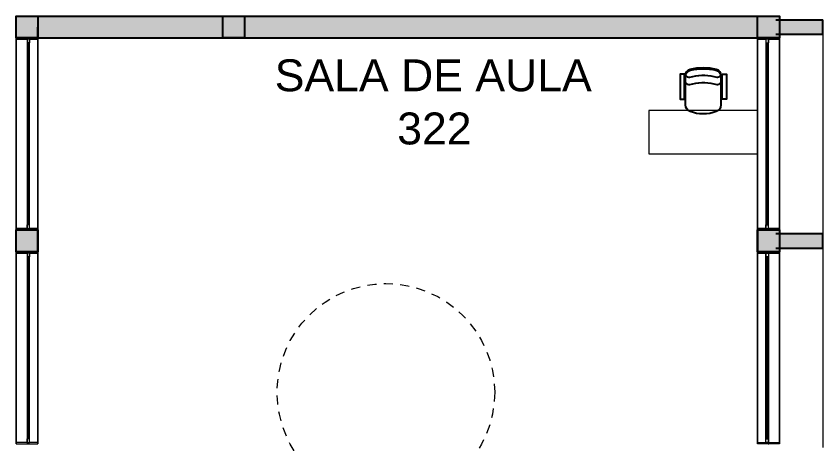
# Model space of a CAD drawing. Header units: metres. Extents: x 512 to 829, y -209 to 245.
# Drawn here: x 786.81 to 797.93, y -21.54 to -15.64 of the extents above; entities that cross this region are included whole.
import ezdxf

# ---------------------------------------------------------------- set-up
doc = ezdxf.new("R2010")
doc.units = ezdxf.units.M
doc.header["$LTSCALE"] = 0.508
doc.set_wipeout_variables(frame=1)
doc.header["$PDSIZE"] = -2
doc.linetypes.add('HIDDEN', pattern=[0.375, 0.25, -0.125])
for name, color, linetype, lineweight in [('AMB-NOVOS', 10, 'Continuous', 15), ('COVID-DISTANCIAMENTO', 253, 'HIDDEN', 5), ('None', 7, 'Continuous', 5), ('NãoImprimir', 7, 'Continuous', 5), ('Peitoris', 2, 'Continuous', 5), ('Telhado-Princ', 7, 'Continuous', 5)]:
    doc.layers.add(name, color=color, linetype=linetype, lineweight=lineweight)
doc.layers.add('ARQ-MOB', color=250, linetype='Continuous')
doc.layers.add('ARQ-MOB-CAD', color=250, linetype='Continuous')

# ---------------------------------------------------------------- blocks, each defined once
blk = doc.blocks.new('Grupo-3425')
at = {"color": 7, "linetype": 'Continuous', "lineweight": 5}
for points in [[(-1.325, 0.15), (-1.30595, 0.15), (-1.30595, -0.15), (-1.325, -0.15)], [(1.30595, 0.15), (1.325, 0.15), (1.325, -0.15), (1.30595, -0.15)]]:
    blk.add_wipeout(points, dxfattribs=at).dxf.layer = 'None'
at = {"layer": 'None', "color": 7, "linetype": 'Continuous', "lineweight": 5}
for points in [[(-1.325, 0.15), (-1.30595, 0.15), (-1.30595, -0.15), (-1.325, -0.15)], [(1.30595, 0.15), (1.325, 0.15), (1.325, -0.15), (1.30595, -0.15)]]:
    blk.add_lwpolyline(points, close=True, dxfattribs=at)
blk = doc.blocks.new('Grupo-3426')
at = {"layer": 'None', "color": 7}
blk.add_blockref('Grupo-3425', (0, 0), dxfattribs=at)
at = {"layer": 'None', "color": 7, "linetype": 'Continuous', "lineweight": 5}
for p, q in [((-1.325, 0.15), (-1.30595, 0.15)), ((-1.30595, 0.15), (-1.30595, -0.15)), ((1.325, 0.15), (1.30595, 0.15)), ((1.30595, 0.15), (1.30595, -0.15)), ((-1.325, -0.15), (-1.30595, -0.15)), ((1.325, -0.15), (1.30595, -0.15))]:
    blk.add_line(p, q, dxfattribs=at)
blk = doc.blocks.new('Grupo-3427')
at = {"layer": 'None', "color": 7, "linetype": 'Continuous', "lineweight": 5}
for p, q in [((-1.30595, 0.034925), (-1.30595, 0)), ((1.30595, 0.034925), (1.30595, 0))]:
    blk.add_line(p, q, dxfattribs=at)
blk = doc.blocks.new('Grupo-3428')
at = {"color": 7, "linetype": 'Continuous', "lineweight": 5}
for points in [[(-1.30595, 0.034925), (-1.25515, 0.034925), (-1.25515, 0), (-1.30595, 0)], [(1.25515, 0.034925), (1.30595, 0.034925), (1.30595, 0), (1.25515, 0)]]:
    blk.add_wipeout(points, dxfattribs=at).dxf.layer = 'None'
at = {"layer": 'None', "color": 7, "linetype": 'Continuous', "lineweight": 5}
for points in [[(-1.30595, 0.034925), (-1.25515, 0.034925), (-1.25515, 0), (-1.30595, 0)], [(1.25515, 0.034925), (1.30595, 0.034925), (1.30595, 0), (1.25515, 0)]]:
    blk.add_lwpolyline(points, close=True, dxfattribs=at)
blk = doc.blocks.new('Grupo-3429')
at = {"layer": 'None', "color": 7}
blk.add_blockref('Grupo-3427', (0, 0), dxfattribs=at)
at = {"color": 7, "linetype": 'Continuous', "lineweight": 5}
blk.add_wipeout([(-1.25515, 0.034925), (1.25515, 0.034925), (1.25515, 0), (-1.25515, 0)], dxfattribs=at).dxf.layer = 'None'
at = {"layer": 'None', "color": 7, "linetype": 'Continuous', "lineweight": 5}
blk.add_lwpolyline([(-1.25515, 0.034925), (1.25515, 0.034925), (1.25515, 0), (-1.25515, 0)], close=True, dxfattribs=at)
at = {"layer": 'None', "color": 7}
blk.add_blockref('Grupo-3428', (0, 0), dxfattribs=at)
at = {"layer": 'None', "color": 7, "linetype": 'Continuous', "lineweight": 5}
for p, q in [((-1.30595, 0.034925), (-1.25515, 0.034925)), ((-1.30595, 0), (-1.25515, 0)), ((-1.25515, 0.034925), (-1.25515, 0)), ((1.30595, 0.034925), (1.25515, 0.034925)), ((1.25515, 0.034925), (1.25515, 0)), ((1.30595, 0), (1.25515, 0))]:
    blk.add_line(p, q, dxfattribs=at)
blk = doc.blocks.new('Grupo-3430')
at = {"color": 7, "linetype": 'Continuous', "lineweight": 9}
blk.add_wipeout([(-1.255, 0.018), (1.255, 0.018), (1.255, 0.017), (-1.255, 0.017)], dxfattribs=at).dxf.layer = 'None'
blk = doc.blocks.new('Grupo-3431')
at = {"layer": 'None', "color": 7}
blk.add_blockref('Grupo-3430', (0, 0), dxfattribs=at)
at = {"layer": 'None', "color": 7, "linetype": 'Continuous', "lineweight": 25}
for p, q in [((-1.255, 0.018), (1.255, 0.018)), ((-1.255, 0.017), (1.255, 0.017))]:
    blk.add_line(p, q, dxfattribs=at)
blk = doc.blocks.new('Grupo-3432')
at = {"layer": 'None', "color": 7, "linetype": 'Continuous', "lineweight": 20}
for p, q in [((1.325, 0.15), (-1.325, 0.15)), ((1.325, -0.15), (-1.325, -0.15))]:
    blk.add_line(p, q, dxfattribs=at)
blk = doc.blocks.new('Window (2D)-300')
at = {"color": 7, "linetype": 'Continuous', "lineweight": 5}
blk.add_wipeout([(-1.325, 0.15), (1.325, 0.15), (1.325, -0.15), (-1.325, -0.15)], dxfattribs=at).dxf.layer = 'None'
at = {"layer": 'None', "color": 7}
blk.add_blockref('Grupo-3426', (0, 0), dxfattribs=at)
at = {"layer": 'None', "color": 7, "linetype": 'Continuous', "lineweight": 5}
for p, q in [((-1.325, 0.15), (1.325, 0.15)), ((-1.325, -0.15), (1.325, -0.15))]:
    blk.add_line(p, q, dxfattribs=at)
at = {"layer": 'NãoImprimir', "linetype": 'Continuous'}
for p in [(-1.325, 0), (1.325, 0)]:
    blk.add_point(p, dxfattribs=at)
at = {"layer": 'Peitoris'}
blk.add_blockref('Grupo-3429', (0, 0), dxfattribs=at)
blk.add_blockref('Grupo-3431', (0, 0), dxfattribs=at)
at = {"layer": 'Telhado-Princ'}
blk.add_blockref('Grupo-3432', (0, 0), dxfattribs=at)
blk = doc.blocks.new('Grupo-3441')
at = {"color": 7, "linetype": 'Continuous', "lineweight": 5}
for points in [[(-1.325, 0.15), (-1.30595, 0.15), (-1.30595, -0.15), (-1.325, -0.15)], [(1.30595, 0.15), (1.325, 0.15), (1.325, -0.15), (1.30595, -0.15)]]:
    blk.add_wipeout(points, dxfattribs=at).dxf.layer = 'None'
at = {"layer": 'None', "color": 7, "linetype": 'Continuous', "lineweight": 5}
for points in [[(-1.325, 0.15), (-1.30595, 0.15), (-1.30595, -0.15), (-1.325, -0.15)], [(1.30595, 0.15), (1.325, 0.15), (1.325, -0.15), (1.30595, -0.15)]]:
    blk.add_lwpolyline(points, close=True, dxfattribs=at)
blk = doc.blocks.new('Grupo-3442')
at = {"layer": 'None', "color": 7}
blk.add_blockref('Grupo-3441', (0, 0), dxfattribs=at)
at = {"layer": 'None', "color": 7, "linetype": 'Continuous', "lineweight": 5}
for p, q in [((-1.325, 0.15), (-1.30595, 0.15)), ((-1.30595, 0.15), (-1.30595, -0.15)), ((1.325, 0.15), (1.30595, 0.15)), ((1.30595, 0.15), (1.30595, -0.15)), ((-1.325, -0.15), (-1.30595, -0.15)), ((1.325, -0.15), (1.30595, -0.15))]:
    blk.add_line(p, q, dxfattribs=at)
blk = doc.blocks.new('Grupo-3443')
at = {"layer": 'None', "color": 7, "linetype": 'Continuous', "lineweight": 5}
for p, q in [((-1.30595, 0.034925), (-1.30595, 0)), ((1.30595, 0.034925), (1.30595, 0))]:
    blk.add_line(p, q, dxfattribs=at)
blk = doc.blocks.new('Grupo-3444')
at = {"color": 7, "linetype": 'Continuous', "lineweight": 5}
for points in [[(-1.30595, 0.034925), (-1.25515, 0.034925), (-1.25515, 0), (-1.30595, 0)], [(1.25515, 0.034925), (1.30595, 0.034925), (1.30595, 0), (1.25515, 0)]]:
    blk.add_wipeout(points, dxfattribs=at).dxf.layer = 'None'
at = {"layer": 'None', "color": 7, "linetype": 'Continuous', "lineweight": 5}
for points in [[(-1.30595, 0.034925), (-1.25515, 0.034925), (-1.25515, 0), (-1.30595, 0)], [(1.25515, 0.034925), (1.30595, 0.034925), (1.30595, 0), (1.25515, 0)]]:
    blk.add_lwpolyline(points, close=True, dxfattribs=at)
blk = doc.blocks.new('Grupo-3445')
at = {"layer": 'None', "color": 7}
blk.add_blockref('Grupo-3443', (0, 0), dxfattribs=at)
at = {"color": 7, "linetype": 'Continuous', "lineweight": 5}
blk.add_wipeout([(-1.25515, 0.034925), (1.25515, 0.034925), (1.25515, 0), (-1.25515, 0)], dxfattribs=at).dxf.layer = 'None'
at = {"layer": 'None', "color": 7, "linetype": 'Continuous', "lineweight": 5}
blk.add_lwpolyline([(-1.25515, 0.034925), (1.25515, 0.034925), (1.25515, 0), (-1.25515, 0)], close=True, dxfattribs=at)
at = {"layer": 'None', "color": 7}
blk.add_blockref('Grupo-3444', (0, 0), dxfattribs=at)
at = {"layer": 'None', "color": 7, "linetype": 'Continuous', "lineweight": 5}
for p, q in [((-1.30595, 0.034925), (-1.25515, 0.034925)), ((-1.30595, 0), (-1.25515, 0)), ((-1.25515, 0.034925), (-1.25515, 0)), ((1.30595, 0.034925), (1.25515, 0.034925)), ((1.25515, 0.034925), (1.25515, 0)), ((1.30595, 0), (1.25515, 0))]:
    blk.add_line(p, q, dxfattribs=at)
blk = doc.blocks.new('Grupo-3446')
at = {"color": 7, "linetype": 'Continuous', "lineweight": 9}
blk.add_wipeout([(-1.255, 0.018), (1.255, 0.018), (1.255, 0.017), (-1.255, 0.017)], dxfattribs=at).dxf.layer = 'None'
blk = doc.blocks.new('Grupo-3447')
at = {"layer": 'None', "color": 7}
blk.add_blockref('Grupo-3446', (0, 0), dxfattribs=at)
at = {"layer": 'None', "color": 7, "linetype": 'Continuous', "lineweight": 25}
for p, q in [((-1.255, 0.018), (1.255, 0.018)), ((-1.255, 0.017), (1.255, 0.017))]:
    blk.add_line(p, q, dxfattribs=at)
blk = doc.blocks.new('Grupo-3448')
at = {"layer": 'None', "color": 7, "linetype": 'Continuous', "lineweight": 20}
for p, q in [((1.325, 0.15), (-1.325, 0.15)), ((1.325, -0.15), (-1.325, -0.15))]:
    blk.add_line(p, q, dxfattribs=at)
blk = doc.blocks.new('Window (2D)-302')
at = {"color": 7, "linetype": 'Continuous', "lineweight": 5}
blk.add_wipeout([(-1.325, 0.15), (1.325, 0.15), (1.325, -0.15), (-1.325, -0.15)], dxfattribs=at).dxf.layer = 'None'
at = {"layer": 'None', "color": 7}
blk.add_blockref('Grupo-3442', (0, 0), dxfattribs=at)
at = {"layer": 'None', "color": 7, "linetype": 'Continuous', "lineweight": 5}
for p, q in [((-1.325, 0.15), (1.325, 0.15)), ((-1.325, -0.15), (1.325, -0.15))]:
    blk.add_line(p, q, dxfattribs=at)
at = {"layer": 'NãoImprimir', "linetype": 'Continuous'}
for p in [(-1.325, 0), (1.325, 0)]:
    blk.add_point(p, dxfattribs=at)
at = {"layer": 'Peitoris'}
blk.add_blockref('Grupo-3445', (0, 0), dxfattribs=at)
blk.add_blockref('Grupo-3447', (0, 0), dxfattribs=at)
at = {"layer": 'Telhado-Princ'}
blk.add_blockref('Grupo-3448', (0, 0), dxfattribs=at)
blk = doc.blocks.new('Grupo-3457')
at = {"color": 7, "linetype": 'Continuous', "lineweight": 5}
for points in [[(-1.325, 0.15), (-1.30595, 0.15), (-1.30595, -0.15), (-1.325, -0.15)], [(1.30595, 0.15), (1.325, 0.15), (1.325, -0.15), (1.30595, -0.15)]]:
    blk.add_wipeout(points, dxfattribs=at).dxf.layer = 'None'
at = {"layer": 'None', "color": 7, "linetype": 'Continuous', "lineweight": 5}
for points in [[(-1.325, 0.15), (-1.30595, 0.15), (-1.30595, -0.15), (-1.325, -0.15)], [(1.30595, 0.15), (1.325, 0.15), (1.325, -0.15), (1.30595, -0.15)]]:
    blk.add_lwpolyline(points, close=True, dxfattribs=at)
blk = doc.blocks.new('Grupo-3458')
at = {"layer": 'None', "color": 7}
blk.add_blockref('Grupo-3457', (0, 0), dxfattribs=at)
at = {"layer": 'None', "color": 7, "linetype": 'Continuous', "lineweight": 5}
for p, q in [((-1.325, 0.15), (-1.30595, 0.15)), ((-1.30595, 0.15), (-1.30595, -0.15)), ((1.325, 0.15), (1.30595, 0.15)), ((1.30595, 0.15), (1.30595, -0.15)), ((-1.325, -0.15), (-1.30595, -0.15)), ((1.325, -0.15), (1.30595, -0.15))]:
    blk.add_line(p, q, dxfattribs=at)
blk = doc.blocks.new('Grupo-3459')
at = {"layer": 'None', "color": 7, "linetype": 'Continuous', "lineweight": 5}
for p, q in [((-1.30595, 0.034925), (-1.30595, 0)), ((1.30595, 0.034925), (1.30595, 0))]:
    blk.add_line(p, q, dxfattribs=at)
blk = doc.blocks.new('Grupo-3460')
at = {"color": 7, "linetype": 'Continuous', "lineweight": 5}
for points in [[(-1.30595, 0.034925), (-1.25515, 0.034925), (-1.25515, 0), (-1.30595, 0)], [(1.25515, 0.034925), (1.30595, 0.034925), (1.30595, 0), (1.25515, 0)]]:
    blk.add_wipeout(points, dxfattribs=at).dxf.layer = 'None'
at = {"layer": 'None', "color": 7, "linetype": 'Continuous', "lineweight": 5}
for points in [[(-1.30595, 0.034925), (-1.25515, 0.034925), (-1.25515, 0), (-1.30595, 0)], [(1.25515, 0.034925), (1.30595, 0.034925), (1.30595, 0), (1.25515, 0)]]:
    blk.add_lwpolyline(points, close=True, dxfattribs=at)
blk = doc.blocks.new('Grupo-3461')
at = {"layer": 'None', "color": 7}
blk.add_blockref('Grupo-3459', (0, 0), dxfattribs=at)
at = {"color": 7, "linetype": 'Continuous', "lineweight": 5}
blk.add_wipeout([(-1.25515, 0.034925), (1.25515, 0.034925), (1.25515, 0), (-1.25515, 0)], dxfattribs=at).dxf.layer = 'None'
at = {"layer": 'None', "color": 7, "linetype": 'Continuous', "lineweight": 5}
blk.add_lwpolyline([(-1.25515, 0.034925), (1.25515, 0.034925), (1.25515, 0), (-1.25515, 0)], close=True, dxfattribs=at)
at = {"layer": 'None', "color": 7}
blk.add_blockref('Grupo-3460', (0, 0), dxfattribs=at)
at = {"layer": 'None', "color": 7, "linetype": 'Continuous', "lineweight": 5}
for p, q in [((-1.30595, 0.034925), (-1.25515, 0.034925)), ((-1.30595, 0), (-1.25515, 0)), ((-1.25515, 0.034925), (-1.25515, 0)), ((1.30595, 0.034925), (1.25515, 0.034925)), ((1.25515, 0.034925), (1.25515, 0)), ((1.30595, 0), (1.25515, 0))]:
    blk.add_line(p, q, dxfattribs=at)
blk = doc.blocks.new('Grupo-3462')
at = {"color": 7, "linetype": 'Continuous', "lineweight": 9}
blk.add_wipeout([(-1.255, 0.018), (1.255, 0.018), (1.255, 0.017), (-1.255, 0.017)], dxfattribs=at).dxf.layer = 'None'
blk = doc.blocks.new('Grupo-3463')
at = {"layer": 'None', "color": 7}
blk.add_blockref('Grupo-3462', (0, 0), dxfattribs=at)
at = {"layer": 'None', "color": 7, "linetype": 'Continuous', "lineweight": 25}
for p, q in [((-1.255, 0.018), (1.255, 0.018)), ((-1.255, 0.017), (1.255, 0.017))]:
    blk.add_line(p, q, dxfattribs=at)
blk = doc.blocks.new('Grupo-3464')
at = {"layer": 'None', "color": 7, "linetype": 'Continuous', "lineweight": 20}
for p, q in [((1.325, 0.15), (-1.325, 0.15)), ((1.325, -0.15), (-1.325, -0.15))]:
    blk.add_line(p, q, dxfattribs=at)
blk = doc.blocks.new('Window (2D)-303')
at = {"color": 7, "linetype": 'Continuous', "lineweight": 5}
blk.add_wipeout([(-1.325, 0.15), (1.325, 0.15), (1.325, -0.15), (-1.325, -0.15)], dxfattribs=at).dxf.layer = 'None'
at = {"layer": 'None', "color": 7}
blk.add_blockref('Grupo-3458', (0, 0), dxfattribs=at)
at = {"layer": 'None', "color": 7, "linetype": 'Continuous', "lineweight": 5}
for p, q in [((-1.325, 0.15), (1.325, 0.15)), ((-1.325, -0.15), (1.325, -0.15))]:
    blk.add_line(p, q, dxfattribs=at)
at = {"layer": 'NãoImprimir', "linetype": 'Continuous'}
for p in [(-1.325, 0), (1.325, 0)]:
    blk.add_point(p, dxfattribs=at)
at = {"layer": 'Peitoris'}
blk.add_blockref('Grupo-3461', (0, 0), dxfattribs=at)
blk.add_blockref('Grupo-3463', (0, 0), dxfattribs=at)
at = {"layer": 'Telhado-Princ'}
blk.add_blockref('Grupo-3464', (0, 0), dxfattribs=at)
blk = doc.blocks.new('Grupo-3513')
at = {"color": 7, "linetype": 'Continuous', "lineweight": 5}
for points in [[(-1.325, 0.15), (-1.30595, 0.15), (-1.30595, -0.15), (-1.325, -0.15)], [(1.30595, 0.15), (1.325, 0.15), (1.325, -0.15), (1.30595, -0.15)]]:
    blk.add_wipeout(points, dxfattribs=at).dxf.layer = 'None'
at = {"layer": 'None', "color": 7, "linetype": 'Continuous', "lineweight": 5}
for points in [[(-1.325, 0.15), (-1.30595, 0.15), (-1.30595, -0.15), (-1.325, -0.15)], [(1.30595, 0.15), (1.325, 0.15), (1.325, -0.15), (1.30595, -0.15)]]:
    blk.add_lwpolyline(points, close=True, dxfattribs=at)
blk = doc.blocks.new('Grupo-3514')
at = {"layer": 'None', "color": 7}
blk.add_blockref('Grupo-3513', (0, 0), dxfattribs=at)
at = {"layer": 'None', "color": 7, "linetype": 'Continuous', "lineweight": 5}
for p, q in [((-1.325, 0.15), (-1.30595, 0.15)), ((-1.30595, 0.15), (-1.30595, -0.15)), ((1.325, 0.15), (1.30595, 0.15)), ((1.30595, 0.15), (1.30595, -0.15)), ((-1.325, -0.15), (-1.30595, -0.15)), ((1.325, -0.15), (1.30595, -0.15))]:
    blk.add_line(p, q, dxfattribs=at)
blk = doc.blocks.new('Grupo-3515')
at = {"layer": 'None', "color": 7, "linetype": 'Continuous', "lineweight": 5}
for p, q in [((-1.30595, 0.034925), (-1.30595, 0)), ((1.30595, 0.034925), (1.30595, 0))]:
    blk.add_line(p, q, dxfattribs=at)
blk = doc.blocks.new('Grupo-3516')
at = {"color": 7, "linetype": 'Continuous', "lineweight": 5}
for points in [[(-1.30595, 0.034925), (-1.25515, 0.034925), (-1.25515, 0), (-1.30595, 0)], [(1.25515, 0.034925), (1.30595, 0.034925), (1.30595, 0), (1.25515, 0)]]:
    blk.add_wipeout(points, dxfattribs=at).dxf.layer = 'None'
at = {"layer": 'None', "color": 7, "linetype": 'Continuous', "lineweight": 5}
for points in [[(-1.30595, 0.034925), (-1.25515, 0.034925), (-1.25515, 0), (-1.30595, 0)], [(1.25515, 0.034925), (1.30595, 0.034925), (1.30595, 0), (1.25515, 0)]]:
    blk.add_lwpolyline(points, close=True, dxfattribs=at)
blk = doc.blocks.new('Grupo-3517')
at = {"layer": 'None', "color": 7}
blk.add_blockref('Grupo-3515', (0, 0), dxfattribs=at)
at = {"color": 7, "linetype": 'Continuous', "lineweight": 5}
blk.add_wipeout([(-1.25515, 0.034925), (1.25515, 0.034925), (1.25515, 0), (-1.25515, 0)], dxfattribs=at).dxf.layer = 'None'
at = {"layer": 'None', "color": 7, "linetype": 'Continuous', "lineweight": 5}
blk.add_lwpolyline([(-1.25515, 0.034925), (1.25515, 0.034925), (1.25515, 0), (-1.25515, 0)], close=True, dxfattribs=at)
at = {"layer": 'None', "color": 7}
blk.add_blockref('Grupo-3516', (0, 0), dxfattribs=at)
at = {"layer": 'None', "color": 7, "linetype": 'Continuous', "lineweight": 5}
for p, q in [((-1.30595, 0.034925), (-1.25515, 0.034925)), ((-1.30595, 0), (-1.25515, 0)), ((-1.25515, 0.034925), (-1.25515, 0)), ((1.30595, 0.034925), (1.25515, 0.034925)), ((1.25515, 0.034925), (1.25515, 0)), ((1.30595, 0), (1.25515, 0))]:
    blk.add_line(p, q, dxfattribs=at)
blk = doc.blocks.new('Grupo-3518')
at = {"color": 7, "linetype": 'Continuous', "lineweight": 9}
blk.add_wipeout([(-1.255, 0.018), (1.255, 0.018), (1.255, 0.017), (-1.255, 0.017)], dxfattribs=at).dxf.layer = 'None'
blk = doc.blocks.new('Grupo-3519')
at = {"layer": 'None', "color": 7}
blk.add_blockref('Grupo-3518', (0, 0), dxfattribs=at)
at = {"layer": 'None', "color": 7, "linetype": 'Continuous', "lineweight": 25}
for p, q in [((-1.255, 0.018), (1.255, 0.018)), ((-1.255, 0.017), (1.255, 0.017))]:
    blk.add_line(p, q, dxfattribs=at)
blk = doc.blocks.new('Grupo-3520')
at = {"layer": 'None', "color": 7, "linetype": 'Continuous', "lineweight": 20}
for p, q in [((1.325, 0.15), (-1.325, 0.15)), ((1.325, -0.15), (-1.325, -0.15))]:
    blk.add_line(p, q, dxfattribs=at)
blk = doc.blocks.new('Window (2D)-310')
at = {"color": 7, "linetype": 'Continuous', "lineweight": 5}
blk.add_wipeout([(-1.325, 0.15), (1.325, 0.15), (1.325, -0.15), (-1.325, -0.15)], dxfattribs=at).dxf.layer = 'None'
at = {"layer": 'None', "color": 7}
blk.add_blockref('Grupo-3514', (0, 0), dxfattribs=at)
at = {"layer": 'None', "color": 7, "linetype": 'Continuous', "lineweight": 5}
for p, q in [((-1.325, 0.15), (1.325, 0.15)), ((-1.325, -0.15), (1.325, -0.15))]:
    blk.add_line(p, q, dxfattribs=at)
at = {"layer": 'NãoImprimir', "linetype": 'Continuous'}
for p in [(-1.325, 0), (1.325, 0)]:
    blk.add_point(p, dxfattribs=at)
at = {"layer": 'Peitoris'}
blk.add_blockref('Grupo-3517', (0, 0), dxfattribs=at)
blk.add_blockref('Grupo-3519', (0, 0), dxfattribs=at)
at = {"layer": 'Telhado-Princ'}
blk.add_blockref('Grupo-3520', (0, 0), dxfattribs=at)
blk = doc.blocks.new('Grupo-3577')
at = {"layer": 'None', "linetype": 'Continuous', "lineweight": 0}
for points in [[(70.725, 82.7), (70.725, 83), (71.025, 83), (71.025, 82.7)], [(73.575, 82.7), (73.575, 83), (73.875, 83), (73.875, 82.7)], [(80.95, 82.7), (80.95, 83), (81.25, 83), (81.25, 82.7)]]:
    blk.add_hatch(color=255, dxfattribs=at).paths.add_polyline_path(points)
at = {"layer": 'None', "color": 7, "linetype": 'Continuous', "lineweight": 25}
for points in [[(70.725, 82.7), (70.725, 83), (71.025, 83), (71.025, 82.7)], [(73.575, 82.7), (73.575, 83), (73.875, 83), (73.875, 82.7)], [(80.95, 82.7), (80.95, 83), (81.25, 83), (81.25, 82.7)]]:
    blk.add_lwpolyline(points, close=True, dxfattribs=at)
blk = doc.blocks.new('Grupo-3584')
at = {"layer": 'None', "linetype": 'Continuous', "lineweight": 0}
for points in [[(70.725, 79.75), (70.725, 80.05), (71.025, 80.05), (71.025, 79.75)], [(80.95, 79.75), (80.95, 80.05), (81.25, 80.05), (81.25, 79.75)]]:
    blk.add_hatch(color=255, dxfattribs=at).paths.add_polyline_path(points)
at = {"layer": 'None', "color": 7, "linetype": 'Continuous', "lineweight": 25}
for points in [[(70.725, 79.75), (70.725, 80.05), (71.025, 80.05), (71.025, 79.75)], [(80.95, 79.75), (80.95, 80.05), (81.25, 80.05), (81.25, 79.75)]]:
    blk.add_lwpolyline(points, close=True, dxfattribs=at)
blk = doc.blocks.new('35S66S7401')
at = {"layer": 'ARQ-MOB-CAD'}
blk.add_lwpolyline([(-0.18, 0.083, 0.181476), (0.18, 0.083, 0.312558), (0.245, 0.176), (0.245, 0.584, 0.34754), (0.178, 0.669, 0.059745), (0, 0.69, 0.059745), (-0.178, 0.669, 0.34754), (-0.245, 0.584), (-0.245, 0.176, 0.312558)], format="xyb", close=True, dxfattribs=at)
for points in [[(0.245, 0.584, 0.272556), (0.174, 0.653, 0.059776), (0, 0.674, 0.059776), (-0.174, 0.653, 0.272556), (-0.245, 0.584, 0.278118)], [(0.245, 0.584, -0.342833), (0.186, 0.557, 0.037263), (0.02, 0.586, 0.049093), (-0.02, 0.586, 0.037263), (-0.186, 0.557, -0.342833), (-0.245, 0.584)], [(0.245, 0.484, -0.342833), (0.186, 0.456, 0.037263), (0.02, 0.485, 0.049093), (-0.02, 0.485, 0.037263), (-0.186, 0.456, -0.342833), (-0.245, 0.484)]]:
    blk.add_lwpolyline(points, format="xyb", dxfattribs=at)
for points in [[(-0.26, 0.599), (-0.32, 0.599), (-0.32, 0.254), (-0.26, 0.254)], [(0.26, 0.599), (0.32, 0.599), (0.32, 0.254), (0.26, 0.254)]]:
    blk.add_lwpolyline(points, close=True, dxfattribs=at)

msp = doc.modelspace()

# ---------------------------------------------------------------- linework, layer by layer
at = {"layer": 'COVID-DISTANCIAMENTO'}
msp.add_circle((791.9076, -20.8253), 1.5, dxfattribs=at)
at = {"layer": 'None', "color": 7, "linetype": 'Continuous', "lineweight": 25}
for p, q in [((786.8335, -15.6368), (797.3335, -15.6368)), ((797.3335, -15.6368), (797.3335, -15.9368)), ((786.8085, -15.9368), (786.8085, -15.7868)), ((787.1085, -15.9368), (787.1085, -15.7868)), ((797.2835, -15.6868), (797.9335, -15.6868)), ((797.9335, -15.8868), (797.9335, -15.6868)), ((797.2835, -15.8868), (797.9335, -15.8868)), ((787.0835, -15.9368), (797.0335, -15.9368)), ((786.8085, -18.8868), (786.8085, -18.5868)), ((787.1085, -18.8868), (787.1085, -18.5868)), ((797.0335, -18.5868), (797.0335, -18.8868)), ((797.2835, -18.6368), (797.9335, -18.6368)), ((797.3335, -18.5868), (797.3335, -18.8868)), ((797.9335, -18.8368), (797.9335, -18.6368)), ((797.2835, -18.8368), (797.9335, -18.8368))]:
    msp.add_line(p, q, dxfattribs=at)
at = {"layer": 'None', "color": 7, "linetype": 'Continuous', "lineweight": 5}
msp.add_line((797.9335, -15.8868), (797.9335, -21.5868), dxfattribs=at)
at = {"layer": 'None', "color": 250, "linetype": 'Continuous'}
for points in [[(787.0835, -15.9368), (786.8335, -15.6368), (797.0335, -15.9368), (797.3335, -15.6368)], [(797.2835, -15.8868), (797.2835, -15.6868), (797.9335, -15.8868), (797.9335, -15.6868)], [(797.2835, -18.8368), (797.2835, -18.6368), (797.9335, -18.8368), (797.9335, -18.6368)]]:
    msp.add_solid(points, dxfattribs=at)
at = {"layer": 'None', "color": 254, "linetype": 'Continuous'}
for points in [[(797.0335, -15.9368), (797.3335, -15.6368), (797.0335, -15.9368), (797.3335, -15.9368)], [(787.1085, -15.9368), (786.8085, -15.9368), (787.1085, -15.7868), (786.8085, -15.7868)], [(787.1085, -18.8868), (786.8085, -18.8868), (787.1085, -18.5868), (786.8085, -18.5868)], [(797.0335, -18.5868), (797.3335, -18.5868), (797.0335, -18.8868), (797.3335, -18.8868)]]:
    msp.add_solid(points, dxfattribs=at)

# ---------------------------------------------------------------- block references
at = {"layer": 'None', "linetype": 'Continuous', "lineweight": 0, "xscale": -1}
msp.add_blockref('35S66S7401', (796.2835, -17.0368), dxfattribs=at)

# ---------------------------------------------------------------- texts
at = {"layer": 'AMB-NOVOS', "linetype": 'Continuous', "lineweight": 0, "insert": (790.2468, -16.233), "char_height": 0.44, "attachment_point": 1}
msp.add_mtext_dynamic_manual_height_columns('\\pi0.12729;{\\fArial|b0|i0|c0|p34;SALA DE AULA\\P\\pi1.81676;322}', width=4.60085, gutter_width=1, heights=[0], dxfattribs=at)

# ---------------------------------------------------------------- next in the draw order: block references
at = {"layer": 'None', "color": 7, "xscale": -1}
for name, p, rotation in [('Window (2D)-302', (786.9585, -17.2618), 270), ('Window (2D)-310', (797.1835, -17.2618), 90), ('Window (2D)-300', (786.9585, -20.2118), 270)]:
    msp.add_blockref(name, p, dxfattribs=dict(at, rotation=rotation))
at = {"layer": 'None', "color": 7, "rotation": 90}
msp.add_blockref('Window (2D)-303', (797.1835, -20.2118), dxfattribs=at)

# ---------------------------------------------------------------- next in the draw order: linework, layer by layer
at = {"layer": 'ARQ-MOB', "linetype": 'Continuous', "lineweight": 0}
msp.add_lwpolyline([(795.5335, -17.5368), (797.0335, -17.5368), (797.0335, -16.9368), (795.5335, -16.9368)], close=True, dxfattribs=at)

# ---------------------------------------------------------------- next in the draw order: block references
at = {"layer": 'None', "color": 7}
for name in ['Grupo-3577', 'Grupo-3584']:
    msp.add_blockref(name, (716.0835, -98.6368), dxfattribs=at)

doc.saveas('drawing.dxf')
